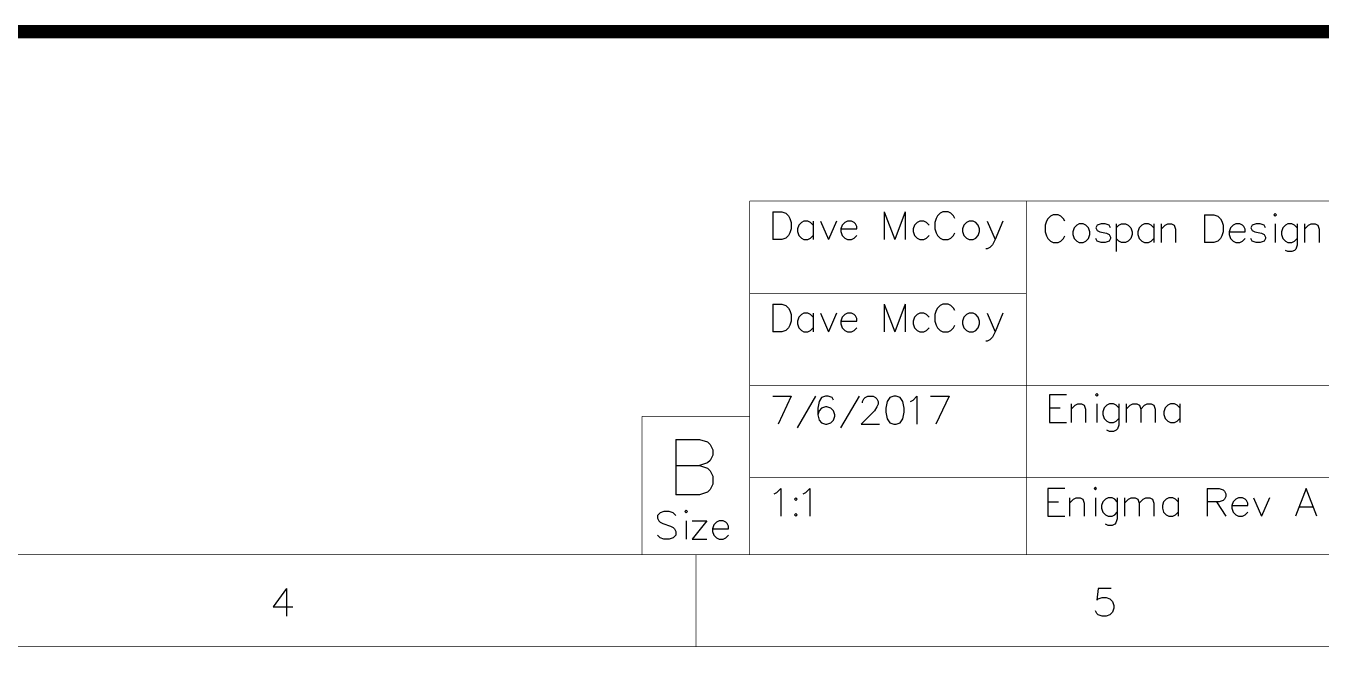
# Model space of a CAD drawing. Header units: millimetres. Extents: x 38 to 445, y 25 to 285.
# Drawn here: x 253.9 to 360.9, y 25.4 to 76.7 of the extents above; entities that cross this region are included whole.
import ezdxf

# ---------------------------------------------------------------- set-up
doc = ezdxf.new("R2010")
doc.units = ezdxf.units.MM
for name, color, linetype in [('InternalPlane1', 76, 'Continuous'), ('InternalPlane2', 16, 'Continuous'), ('Mechanical16', 56, 'Continuous'), ('Mechanical2', 216, 'Continuous')]:
    doc.layers.add(name, color=color, linetype=linetype)

msp = doc.modelspace()

# ---------------------------------------------------------------- linework, layer by layer
at = {"layer": 'InternalPlane1'}
msp.add_line((389.94, 76.71), (164.94, 76.71), dxfattribs=at)
at = {"layer": 'InternalPlane1', "const_width": 1.02}
msp.add_lwpolyline([(164.94, 76.2), (389.94, 76.2)], dxfattribs=at)
at = {"layer": 'InternalPlane2'}
msp.add_line((389.94, 76.71), (164.94, 76.71), dxfattribs=at)
at = {"layer": 'InternalPlane2', "const_width": 1.02}
msp.add_lwpolyline([(164.94, 76.2), (389.94, 76.2)], dxfattribs=at)
at = {"layer": 'Mechanical16'}
for p, q in [((315.6, 61.34), (315.6, 59.05)), ((315.6, 61.34), (316.36, 61.34)), ((316.36, 61.34), (316.68, 61.23)), ((316.68, 61.23), (316.9, 61.01)), ((316.9, 61.01), (317.01, 60.8)), ((324.81, 61.34), (324.81, 59.05)), ((324.81, 61.34), (325.68, 59.05)), ((326.55, 61.34), (325.68, 59.05)), ((326.55, 61.34), (326.55, 59.05)), ((329.22, 61.01), (329.11, 60.8)), ((329.44, 61.23), (329.22, 61.01)), ((329.66, 61.34), (329.44, 61.23)), ((330.09, 61.34), (329.66, 61.34)), ((330.31, 61.23), (330.09, 61.34)), ((330.53, 61.01), (330.31, 61.23)), ((330.64, 60.8), (330.53, 61.01)), ((338.76, 61.1), (338.54, 60.99)), ((339.19, 61.1), (338.76, 61.1)), ((339.41, 60.99), (339.19, 61.1)), ((351.27, 61.1), (351.27, 58.82)), ((351.27, 61.1), (352.04, 61.1)), ((352.04, 61.1), (352.36, 60.99)), ((357.11, 61.21), (357, 61.1)), ((357, 61.1), (357.11, 60.99)), ((357.22, 61.1), (357.11, 61.21)), ((357.11, 60.99), (357.22, 61.1)), ((317.01, 60.8), (317.12, 60.47)), ((317.12, 60.47), (317.12, 59.93)), ((317.74, 60.25), (317.63, 59.93)), ((317.96, 60.47), (317.74, 60.25)), ((318.17, 60.58), (317.96, 60.47)), ((318.5, 60.58), (318.17, 60.58)), ((318.72, 60.47), (318.5, 60.58)), ((318.94, 60.25), (318.72, 60.47)), ((318.94, 60.58), (318.94, 59.05)), ((319.55, 60.58), (320.2, 59.05)), ((320.85, 60.58), (320.2, 59.05)), ((321.33, 60.25), (321.22, 59.93)), ((321.55, 60.47), (321.33, 60.25)), ((321.77, 60.58), (321.55, 60.47)), ((322.09, 60.58), (321.77, 60.58)), ((322.31, 60.47), (322.09, 60.58)), ((322.42, 60.36), (322.31, 60.47)), ((322.53, 60.14), (322.42, 60.36)), ((322.53, 59.93), (322.53, 60.14)), ((327.32, 60.25), (327.21, 59.93)), ((327.53, 60.47), (327.32, 60.25)), ((327.75, 60.58), (327.53, 60.47)), ((328.08, 60.58), (327.75, 60.58)), ((328.3, 60.47), (328.08, 60.58)), ((328.51, 60.25), (328.3, 60.47)), ((329.11, 60.8), (329, 60.47)), ((329, 60.47), (329, 59.93)), ((331.39, 60.25), (331.28, 59.93)), ((331.6, 60.47), (331.39, 60.25)), ((331.82, 60.58), (331.6, 60.47)), ((332.15, 60.58), (331.82, 60.58)), ((332.37, 60.47), (332.15, 60.58)), ((332.58, 60.25), (332.37, 60.47)), ((332.69, 59.93), (332.58, 60.25)), ((333.3, 60.58), (333.96, 59.05)), ((334.61, 60.58), (333.96, 59.05)), ((338.21, 60.56), (338.11, 60.23)), ((338.11, 60.23), (338.11, 59.69)), ((338.32, 60.78), (338.21, 60.56)), ((338.54, 60.99), (338.32, 60.78)), ((339.63, 60.78), (339.41, 60.99)), ((339.74, 60.56), (339.63, 60.78)), ((340.49, 60.01), (340.38, 59.69)), ((340.71, 60.23), (340.49, 60.01)), ((340.92, 60.34), (340.71, 60.23)), ((341.25, 60.34), (340.92, 60.34)), ((341.47, 60.23), (341.25, 60.34)), ((341.69, 60.01), (341.47, 60.23)), ((341.79, 59.69), (341.69, 60.01)), ((342.4, 60.23), (342.3, 60.01)), ((342.3, 60.01), (342.4, 59.8)), ((342.73, 60.34), (342.4, 60.23)), ((343.06, 60.34), (342.73, 60.34)), ((343.38, 60.23), (343.06, 60.34)), ((343.49, 60.01), (343.38, 60.23)), ((343.97, 60.34), (343.97, 58.06)), ((343.97, 60.01), (344.19, 60.23)), ((344.19, 60.23), (344.41, 60.34)), ((344.41, 60.34), (344.73, 60.34)), ((344.73, 60.34), (344.95, 60.23)), ((344.95, 60.23), (345.17, 60.01)), ((345.17, 60.01), (345.28, 59.69)), ((345.88, 60.01), (345.77, 59.69)), ((346.09, 60.23), (345.88, 60.01)), ((346.31, 60.34), (346.09, 60.23)), ((346.64, 60.34), (346.31, 60.34)), ((346.86, 60.23), (346.64, 60.34)), ((347.07, 60.01), (346.86, 60.23)), ((347.07, 60.34), (347.07, 58.82)), ((347.68, 60.34), (347.68, 58.82)), ((347.68, 59.91), (348.01, 60.23)), ((348.01, 60.23), (348.23, 60.34)), ((348.23, 60.34), (348.55, 60.34)), ((348.55, 60.34), (348.77, 60.23)), ((348.77, 60.23), (348.88, 59.91)), ((352.36, 60.99), (352.58, 60.78)), ((352.58, 60.78), (352.69, 60.56)), ((352.69, 60.56), (352.8, 60.23)), ((352.8, 60.23), (352.8, 59.69)), ((353.42, 60.01), (353.31, 59.69)), ((353.64, 60.23), (353.42, 60.01)), ((353.85, 60.34), (353.64, 60.23)), ((354.18, 60.34), (353.85, 60.34)), ((354.4, 60.23), (354.18, 60.34)), ((354.51, 60.12), (354.4, 60.23)), ((354.62, 59.91), (354.51, 60.12)), ((355.21, 60.23), (355.1, 60.01)), ((355.1, 60.01), (355.21, 59.8)), ((355.54, 60.34), (355.21, 60.23)), ((355.87, 60.34), (355.54, 60.34)), ((356.19, 60.23), (355.87, 60.34)), ((356.3, 60.01), (356.19, 60.23)), ((357.11, 60.34), (357.11, 58.82)), ((357.73, 60.01), (357.62, 59.69)), ((357.95, 60.23), (357.73, 60.01)), ((358.16, 60.34), (357.95, 60.23)), ((358.49, 60.34), (358.16, 60.34)), ((358.71, 60.23), (358.49, 60.34)), ((358.92, 60.01), (358.71, 60.23)), ((358.92, 60.34), (358.92, 58.6)), ((359.53, 60.34), (359.53, 58.82)), ((359.53, 59.91), (359.86, 60.23)), ((359.86, 60.23), (360.08, 60.34)), ((360.08, 60.34), (360.41, 60.34)), ((360.41, 60.34), (360.62, 60.23)), ((360.62, 60.23), (360.73, 59.91)), ((316.36, 59.05), (315.6, 59.05)), ((316.68, 59.16), (316.36, 59.05)), ((316.9, 59.38), (316.68, 59.16)), ((317.01, 59.6), (316.9, 59.38)), ((317.12, 59.93), (317.01, 59.6)), ((317.63, 59.93), (317.63, 59.71)), ((317.63, 59.71), (317.74, 59.38)), ((317.74, 59.38), (317.96, 59.16)), ((317.96, 59.16), (318.17, 59.05)), ((318.17, 59.05), (318.5, 59.05)), ((318.5, 59.05), (318.72, 59.16)), ((318.72, 59.16), (318.94, 59.38)), ((321.22, 59.93), (322.53, 59.93)), ((321.22, 59.93), (321.22, 59.71)), ((321.22, 59.71), (321.33, 59.38)), ((321.33, 59.38), (321.55, 59.16)), ((321.55, 59.16), (321.77, 59.05)), ((321.77, 59.05), (322.09, 59.05)), ((322.09, 59.05), (322.31, 59.16)), ((322.31, 59.16), (322.53, 59.38)), ((327.21, 59.93), (327.21, 59.71)), ((327.21, 59.71), (327.32, 59.38)), ((327.32, 59.38), (327.53, 59.16)), ((327.53, 59.16), (327.75, 59.05)), ((327.75, 59.05), (328.08, 59.05)), ((328.08, 59.05), (328.3, 59.16)), ((328.3, 59.16), (328.51, 59.38)), ((329, 59.93), (329.11, 59.6)), ((329.11, 59.6), (329.22, 59.38)), ((329.22, 59.38), (329.44, 59.16)), ((329.44, 59.16), (329.66, 59.05)), ((329.66, 59.05), (330.09, 59.05)), ((330.09, 59.05), (330.31, 59.16)), ((330.31, 59.16), (330.53, 59.38)), ((330.53, 59.38), (330.64, 59.6)), ((331.28, 59.93), (331.28, 59.71)), ((331.28, 59.71), (331.39, 59.38)), ((331.39, 59.38), (331.6, 59.16)), ((331.6, 59.16), (331.82, 59.05)), ((331.82, 59.05), (332.15, 59.05)), ((332.15, 59.05), (332.37, 59.16)), ((332.37, 59.16), (332.58, 59.38)), ((332.58, 59.38), (332.69, 59.71)), ((332.69, 59.71), (332.69, 59.93)), ((333.96, 59.05), (333.74, 58.62)), ((338.11, 59.69), (338.21, 59.36)), ((338.21, 59.36), (338.32, 59.14)), ((338.32, 59.14), (338.54, 58.93)), ((338.54, 58.93), (338.76, 58.82)), ((339.19, 58.82), (339.41, 58.93)), ((339.41, 58.93), (339.63, 59.14)), ((339.63, 59.14), (339.74, 59.36)), ((340.38, 59.69), (340.38, 59.47)), ((340.38, 59.47), (340.49, 59.14)), ((340.49, 59.14), (340.71, 58.93)), ((340.71, 58.93), (340.92, 58.82)), ((341.25, 58.82), (341.47, 58.93)), ((341.47, 58.93), (341.69, 59.14)), ((341.69, 59.14), (341.79, 59.47)), ((341.79, 59.47), (341.79, 59.69)), ((342.4, 58.93), (342.3, 59.14)), ((342.4, 59.8), (342.62, 59.69)), ((342.73, 58.82), (342.4, 58.93)), ((342.62, 59.69), (343.17, 59.58)), ((343.38, 58.93), (343.06, 58.82)), ((343.17, 59.58), (343.38, 59.47)), ((343.38, 59.47), (343.49, 59.25)), ((343.49, 59.14), (343.38, 58.93)), ((343.49, 59.25), (343.49, 59.14)), ((344.19, 58.93), (343.97, 59.14)), ((344.41, 58.82), (344.19, 58.93)), ((344.95, 58.93), (344.73, 58.82)), ((345.17, 59.14), (344.95, 58.93)), ((345.28, 59.47), (345.17, 59.14)), ((345.28, 59.69), (345.28, 59.47)), ((345.77, 59.69), (345.77, 59.47)), ((345.77, 59.47), (345.88, 59.14)), ((345.88, 59.14), (346.09, 58.93)), ((346.09, 58.93), (346.31, 58.82)), ((346.64, 58.82), (346.86, 58.93)), ((346.86, 58.93), (347.07, 59.14)), ((348.88, 59.91), (348.88, 58.82)), ((352.36, 58.93), (352.04, 58.82)), ((352.58, 59.14), (352.36, 58.93)), ((352.69, 59.36), (352.58, 59.14)), ((352.8, 59.69), (352.69, 59.36)), ((353.31, 59.69), (354.62, 59.69)), ((353.31, 59.69), (353.31, 59.47)), ((353.31, 59.47), (353.42, 59.14)), ((353.42, 59.14), (353.64, 58.93)), ((353.64, 58.93), (353.85, 58.82)), ((354.18, 58.82), (354.4, 58.93)), ((354.4, 58.93), (354.62, 59.14)), ((354.62, 59.69), (354.62, 59.91)), ((355.21, 58.93), (355.1, 59.14)), ((355.21, 59.8), (355.43, 59.69)), ((355.54, 58.82), (355.21, 58.93)), ((355.43, 59.69), (355.98, 59.58)), ((356.19, 58.93), (355.87, 58.82)), ((355.98, 59.58), (356.19, 59.47)), ((356.19, 59.47), (356.3, 59.25)), ((356.3, 59.14), (356.19, 58.93)), ((356.3, 59.25), (356.3, 59.14)), ((357.62, 59.69), (357.62, 59.47)), ((357.62, 59.47), (357.73, 59.14)), ((357.73, 59.14), (357.95, 58.93)), ((357.95, 58.93), (358.16, 58.82)), ((358.49, 58.82), (358.71, 58.93)), ((358.71, 58.93), (358.92, 59.14)), ((360.73, 59.91), (360.73, 58.82)), ((333.3, 58.29), (333.19, 58.29)), ((333.52, 58.4), (333.3, 58.29)), ((333.74, 58.62), (333.52, 58.4)), ((338.76, 58.82), (339.19, 58.82)), ((340.92, 58.82), (341.25, 58.82)), ((343.06, 58.82), (342.73, 58.82)), ((344.73, 58.82), (344.41, 58.82)), ((346.31, 58.82), (346.64, 58.82)), ((352.04, 58.82), (351.27, 58.82)), ((353.85, 58.82), (354.18, 58.82)), ((355.87, 58.82), (355.54, 58.82)), ((358.16, 58.06), (357.95, 58.16)), ((358.16, 58.82), (358.49, 58.82)), ((358.49, 58.06), (358.16, 58.06)), ((358.71, 58.16), (358.49, 58.06)), ((358.82, 58.27), (358.71, 58.16)), ((358.92, 58.6), (358.82, 58.27)), ((315.6, 53.72), (315.6, 51.44)), ((315.6, 53.72), (316.36, 53.72)), ((316.36, 53.72), (316.68, 53.61)), ((316.68, 53.61), (316.9, 53.39)), ((324.81, 53.72), (324.81, 51.44)), ((324.81, 53.72), (325.68, 51.44)), ((326.55, 53.72), (325.68, 51.44)), ((326.55, 53.72), (326.55, 51.44)), ((329.44, 53.61), (329.22, 53.39)), ((329.66, 53.72), (329.44, 53.61)), ((330.09, 53.72), (329.66, 53.72)), ((330.31, 53.61), (330.09, 53.72)), ((330.53, 53.39), (330.31, 53.61)), ((316.9, 53.39), (317.01, 53.18)), ((317.01, 53.18), (317.12, 52.85)), ((317.12, 52.85), (317.12, 52.31)), ((317.74, 52.63), (317.63, 52.31)), ((317.96, 52.85), (317.74, 52.63)), ((318.17, 52.96), (317.96, 52.85)), ((318.5, 52.96), (318.17, 52.96)), ((318.72, 52.85), (318.5, 52.96)), ((318.94, 52.63), (318.72, 52.85)), ((318.94, 52.96), (318.94, 51.44)), ((319.55, 52.96), (320.2, 51.44)), ((320.85, 52.96), (320.2, 51.44)), ((321.33, 52.63), (321.22, 52.31)), ((321.55, 52.85), (321.33, 52.63)), ((321.77, 52.96), (321.55, 52.85)), ((322.09, 52.96), (321.77, 52.96)), ((322.31, 52.85), (322.09, 52.96)), ((322.42, 52.74), (322.31, 52.85)), ((322.53, 52.52), (322.42, 52.74)), ((322.53, 52.31), (322.53, 52.52)), ((327.32, 52.63), (327.21, 52.31)), ((327.53, 52.85), (327.32, 52.63)), ((327.75, 52.96), (327.53, 52.85)), ((328.08, 52.96), (327.75, 52.96)), ((328.3, 52.85), (328.08, 52.96)), ((328.51, 52.63), (328.3, 52.85)), ((329.11, 53.18), (329, 52.85)), ((329, 52.85), (329, 52.31)), ((329.22, 53.39), (329.11, 53.18)), ((330.64, 53.18), (330.53, 53.39)), ((331.39, 52.63), (331.28, 52.31)), ((331.6, 52.85), (331.39, 52.63)), ((331.82, 52.96), (331.6, 52.85)), ((332.15, 52.96), (331.82, 52.96)), ((332.37, 52.85), (332.15, 52.96)), ((332.58, 52.63), (332.37, 52.85)), ((332.69, 52.31), (332.58, 52.63)), ((333.3, 52.96), (333.96, 51.44)), ((334.61, 52.96), (333.96, 51.44)), ((316.36, 51.44), (315.6, 51.44)), ((316.68, 51.54), (316.36, 51.44)), ((316.9, 51.76), (316.68, 51.54)), ((317.01, 51.98), (316.9, 51.76)), ((317.12, 52.31), (317.01, 51.98)), ((317.63, 52.31), (317.63, 52.09)), ((317.63, 52.09), (317.74, 51.76)), ((317.74, 51.76), (317.96, 51.54)), ((317.96, 51.54), (318.17, 51.44)), ((318.17, 51.44), (318.5, 51.44)), ((318.5, 51.44), (318.72, 51.54)), ((318.72, 51.54), (318.94, 51.76)), ((321.22, 52.31), (322.53, 52.31)), ((321.22, 52.31), (321.22, 52.09)), ((321.22, 52.09), (321.33, 51.76)), ((321.33, 51.76), (321.55, 51.54)), ((321.55, 51.54), (321.77, 51.44)), ((321.77, 51.44), (322.09, 51.44)), ((322.09, 51.44), (322.31, 51.54)), ((322.31, 51.54), (322.53, 51.76)), ((327.21, 52.31), (327.21, 52.09)), ((327.21, 52.09), (327.32, 51.76)), ((327.32, 51.76), (327.53, 51.54)), ((327.53, 51.54), (327.75, 51.44)), ((327.75, 51.44), (328.08, 51.44)), ((328.08, 51.44), (328.3, 51.54)), ((328.3, 51.54), (328.51, 51.76)), ((329, 52.31), (329.11, 51.98)), ((329.11, 51.98), (329.22, 51.76)), ((329.22, 51.76), (329.44, 51.54)), ((329.44, 51.54), (329.66, 51.44)), ((329.66, 51.44), (330.09, 51.44)), ((330.09, 51.44), (330.31, 51.54)), ((330.31, 51.54), (330.53, 51.76)), ((330.53, 51.76), (330.64, 51.98)), ((331.28, 52.31), (331.28, 52.09)), ((331.28, 52.09), (331.39, 51.76)), ((331.39, 51.76), (331.6, 51.54)), ((331.6, 51.54), (331.82, 51.44)), ((331.82, 51.44), (332.15, 51.44)), ((332.15, 51.44), (332.37, 51.54)), ((332.37, 51.54), (332.58, 51.76)), ((332.58, 51.76), (332.69, 52.09)), ((332.69, 52.09), (332.69, 52.31)), ((333.96, 51.44), (333.74, 51)), ((333.3, 50.67), (333.19, 50.67)), ((333.52, 50.78), (333.3, 50.67)), ((333.74, 51), (333.52, 50.78)), ((315.6, 46.1), (317.12, 46.1)), ((317.12, 46.1), (316.03, 43.81)), ((317.63, 43.49), (319.15, 46.1)), ((319.96, 46.1), (319.63, 45.99)), ((320.18, 46.1), (319.96, 46.1)), ((320.5, 45.99), (320.18, 46.1)), ((321.22, 43.49), (322.75, 46.1)), ((323.22, 45.99), (323.44, 46.1)), ((323.44, 46.1), (323.88, 46.1)), ((323.88, 46.1), (324.09, 45.99)), ((325.59, 46.1), (325.26, 45.99)), ((325.8, 46.1), (325.59, 46.1)), ((326.13, 45.99), (325.8, 46.1)), ((327.19, 45.77), (327.51, 46.1)), ((327.51, 46.1), (327.51, 43.81)), ((328.64, 46.1), (330.17, 46.1)), ((330.17, 46.1), (329.08, 43.81)), ((339.87, 46.23), (338.45, 46.23)), ((338.45, 46.23), (338.45, 43.94)), ((342.37, 46.34), (342.26, 46.23)), ((342.26, 46.23), (342.37, 46.12)), ((342.48, 46.23), (342.37, 46.34)), ((342.37, 46.12), (342.48, 46.23)), ((319.42, 45.67), (319.31, 45.12)), ((319.31, 45.12), (319.31, 44.58)), ((319.63, 45.99), (319.42, 45.67)), ((319.63, 45.12), (319.42, 44.9)), ((319.96, 45.23), (319.63, 45.12)), ((320.07, 45.23), (319.96, 45.23)), ((320.39, 45.12), (320.07, 45.23)), ((320.61, 44.9), (320.39, 45.12)), ((320.61, 45.77), (320.5, 45.99)), ((323.01, 45.67), (323.12, 45.88)), ((323.01, 45.56), (323.01, 45.67)), ((323.12, 45.88), (323.22, 45.99)), ((324.2, 45.23), (323.99, 44.9)), ((324.09, 45.99), (324.2, 45.88)), ((324.2, 45.88), (324.31, 45.67)), ((324.31, 45.45), (324.2, 45.23)), ((324.31, 45.67), (324.31, 45.45)), ((325.04, 45.67), (324.93, 45.12)), ((324.93, 45.12), (324.93, 44.79)), ((325.26, 45.99), (325.04, 45.67)), ((326.35, 45.67), (326.13, 45.99)), ((326.46, 45.12), (326.35, 45.67)), ((326.46, 44.79), (326.46, 45.12)), ((326.97, 45.67), (327.19, 45.77)), ((338.45, 45.14), (339.33, 45.14)), ((340.25, 45.47), (340.25, 43.94)), ((340.25, 45.03), (340.58, 45.36)), ((340.58, 45.36), (340.79, 45.47)), ((340.79, 45.47), (341.12, 45.47)), ((341.12, 45.47), (341.34, 45.36)), ((341.34, 45.36), (341.45, 45.03)), ((341.45, 45.03), (341.45, 43.94)), ((342.37, 45.47), (342.37, 43.94)), ((342.99, 45.14), (342.88, 44.81)), ((343.21, 45.36), (342.99, 45.14)), ((343.43, 45.47), (343.21, 45.36)), ((343.76, 45.47), (343.43, 45.47)), ((343.97, 45.36), (343.76, 45.47)), ((344.19, 45.14), (343.97, 45.36)), ((344.19, 45.47), (344.19, 43.72)), ((344.8, 45.47), (344.8, 43.94)), ((344.8, 45.03), (345.13, 45.36)), ((345.13, 45.36), (345.34, 45.47)), ((345.34, 45.47), (345.67, 45.47)), ((345.67, 45.47), (345.89, 45.36)), ((345.89, 45.36), (346, 45.03)), ((346, 45.03), (346.32, 45.36)), ((346, 45.03), (346, 43.94)), ((346.32, 45.36), (346.54, 45.47)), ((346.54, 45.47), (346.87, 45.47)), ((346.87, 45.47), (347.09, 45.36)), ((347.09, 45.36), (347.19, 45.03)), ((347.19, 45.03), (347.19, 43.94)), ((348.02, 45.14), (347.91, 44.81)), ((348.24, 45.36), (348.02, 45.14)), ((348.46, 45.47), (348.24, 45.36)), ((348.78, 45.47), (348.46, 45.47)), ((349, 45.36), (348.78, 45.47)), ((349.22, 45.14), (349, 45.36)), ((349.22, 45.47), (349.22, 43.94)), ((319.42, 44.9), (319.31, 44.58)), ((319.31, 44.58), (319.42, 44.14)), ((319.42, 44.14), (319.63, 43.92)), ((319.63, 43.92), (319.96, 43.81)), ((320.07, 43.81), (320.39, 43.92)), ((320.39, 43.92), (320.61, 44.14)), ((320.72, 44.58), (320.61, 44.9)), ((320.61, 44.14), (320.72, 44.47)), ((320.72, 44.47), (320.72, 44.58)), ((323.99, 44.9), (322.9, 43.81)), ((324.93, 44.79), (325.04, 44.25)), ((325.04, 44.25), (325.26, 43.92)), ((325.26, 43.92), (325.59, 43.81)), ((325.8, 43.81), (326.13, 43.92)), ((326.13, 43.92), (326.35, 44.25)), ((326.35, 44.25), (326.46, 44.79)), ((338.45, 43.94), (339.87, 43.94)), ((342.88, 44.81), (342.88, 44.6)), ((342.88, 44.6), (342.99, 44.27)), ((342.99, 44.27), (343.21, 44.05)), ((343.21, 44.05), (343.43, 43.94)), ((343.43, 43.94), (343.76, 43.94)), ((343.76, 43.94), (343.97, 44.05)), ((343.97, 44.05), (344.19, 44.27)), ((347.91, 44.81), (347.91, 44.6)), ((347.91, 44.6), (348.02, 44.27)), ((348.02, 44.27), (348.24, 44.05)), ((348.24, 44.05), (348.46, 43.94)), ((348.46, 43.94), (348.78, 43.94)), ((348.78, 43.94), (349, 44.05)), ((349, 44.05), (349.22, 44.27)), ((319.96, 43.81), (320.07, 43.81)), ((322.9, 43.81), (324.42, 43.81)), ((325.59, 43.81), (325.8, 43.81)), ((343.43, 43.18), (343.21, 43.29)), ((343.76, 43.18), (343.43, 43.18)), ((343.97, 43.29), (343.76, 43.18)), ((344.08, 43.4), (343.97, 43.29)), ((344.19, 43.72), (344.08, 43.4)), ((307.59, 42.54), (307.59, 37.97)), ((307.59, 42.54), (309.55, 42.54)), ((309.55, 42.54), (310.21, 42.33)), ((310.21, 42.33), (310.42, 42.11)), ((310.42, 42.11), (310.64, 41.67)), ((310.42, 40.8), (310.21, 40.59)), ((310.64, 41.24), (310.42, 40.8)), ((310.64, 41.67), (310.64, 41.24)), ((307.59, 40.37), (309.55, 40.37)), ((310.21, 40.59), (309.55, 40.37)), ((309.55, 40.37), (310.21, 40.15)), ((310.21, 40.15), (310.42, 39.93)), ((310.42, 39.93), (310.64, 39.5)), ((310.64, 38.84), (310.42, 38.41)), ((310.64, 39.5), (310.64, 38.84)), ((342.25, 38.59), (342.14, 38.48)), ((342.35, 38.48), (342.25, 38.59)), ((309.55, 37.97), (307.59, 37.97)), ((310.21, 38.19), (309.55, 37.97)), ((310.42, 38.41), (310.21, 38.19)), ((315.72, 38.05), (315.94, 38.15)), ((315.94, 38.15), (316.27, 38.48)), ((316.27, 38.48), (316.27, 36.2)), ((317.51, 37.72), (317.4, 37.61)), ((317.4, 37.61), (317.51, 37.5)), ((317.62, 37.61), (317.51, 37.72)), ((317.51, 37.5), (317.62, 37.61)), ((318.12, 38.05), (318.33, 38.15)), ((318.33, 38.15), (318.66, 38.48)), ((318.66, 38.48), (318.66, 36.2)), ((339.74, 38.48), (338.33, 38.48)), ((338.33, 38.48), (338.33, 36.2)), ((340.12, 37.72), (340.12, 36.2)), ((340.12, 37.28), (340.45, 37.61)), ((340.45, 37.61), (340.67, 37.72)), ((340.67, 37.72), (340.99, 37.72)), ((340.99, 37.72), (341.21, 37.61)), ((341.21, 37.61), (341.32, 37.28)), ((342.14, 38.48), (342.25, 38.37)), ((342.25, 38.37), (342.35, 38.48)), ((342.25, 37.72), (342.25, 36.2)), ((343.08, 37.61), (342.87, 37.39)), ((343.3, 37.72), (343.08, 37.61)), ((343.63, 37.72), (343.3, 37.72)), ((343.85, 37.61), (343.63, 37.72)), ((344.06, 37.39), (343.85, 37.61)), ((344.06, 37.72), (344.06, 35.98)), ((344.67, 37.72), (344.67, 36.2)), ((344.67, 37.28), (345, 37.61)), ((345, 37.61), (345.22, 37.72)), ((345.22, 37.72), (345.54, 37.72)), ((345.54, 37.72), (345.76, 37.61)), ((345.76, 37.61), (345.87, 37.28)), ((345.87, 37.28), (346.2, 37.61)), ((346.2, 37.61), (346.41, 37.72)), ((346.41, 37.72), (346.74, 37.72)), ((346.74, 37.72), (346.96, 37.61)), ((346.96, 37.61), (347.07, 37.28)), ((348.11, 37.61), (347.89, 37.39)), ((348.33, 37.72), (348.11, 37.61)), ((348.66, 37.72), (348.33, 37.72)), ((348.87, 37.61), (348.66, 37.72)), ((349.09, 37.39), (348.87, 37.61)), ((349.09, 37.72), (349.09, 36.2)), ((351.5, 38.48), (351.5, 36.2)), ((351.5, 38.48), (352.48, 38.48)), ((352.48, 38.48), (352.8, 38.37)), ((352.8, 37.5), (352.48, 37.39)), ((352.8, 38.37), (352.91, 38.26)), ((352.91, 37.61), (352.8, 37.5)), ((352.91, 38.26), (353.02, 38.05)), ((353.02, 37.83), (352.91, 37.61)), ((353.02, 38.05), (353.02, 37.83)), ((353.86, 37.61), (353.64, 37.39)), ((354.08, 37.72), (353.86, 37.61)), ((354.4, 37.72), (354.08, 37.72)), ((354.62, 37.61), (354.4, 37.72)), ((354.73, 37.5), (354.62, 37.61)), ((354.84, 37.28), (354.73, 37.5)), ((355.33, 37.72), (355.98, 36.2)), ((356.63, 37.72), (355.98, 36.2)), ((359.67, 38.48), (358.8, 36.2)), ((360.54, 36.2), (359.67, 38.48)), ((306.29, 36.47), (306.07, 36.25)), ((306.61, 36.58), (306.29, 36.47)), ((307.05, 36.58), (306.61, 36.58)), ((307.38, 36.47), (307.05, 36.58)), ((307.59, 36.25), (307.38, 36.47)), ((308.43, 36.68), (308.32, 36.58)), ((308.32, 36.58), (308.43, 36.47)), ((308.54, 36.58), (308.43, 36.68)), ((308.43, 36.47), (308.54, 36.58)), ((317.51, 36.41), (317.4, 36.3)), ((317.62, 36.3), (317.51, 36.41)), ((338.33, 37.39), (339.2, 37.39)), ((341.32, 37.28), (341.32, 36.2)), ((342.87, 37.39), (342.76, 37.07)), ((342.76, 37.07), (342.76, 36.85)), ((342.76, 36.85), (342.87, 36.52)), ((342.87, 36.52), (343.08, 36.3)), ((343.85, 36.3), (344.06, 36.52)), ((345.87, 37.28), (345.87, 36.2)), ((347.07, 37.28), (347.07, 36.2)), ((347.89, 37.39), (347.79, 37.07)), ((347.79, 37.07), (347.79, 36.85)), ((347.79, 36.85), (347.89, 36.52)), ((347.89, 36.52), (348.11, 36.3)), ((348.87, 36.3), (349.09, 36.52)), ((352.48, 37.39), (351.5, 37.39)), ((352.26, 37.39), (353.02, 36.2)), ((353.64, 37.39), (353.53, 37.07)), ((353.53, 37.07), (354.84, 37.07)), ((353.53, 37.07), (353.53, 36.85)), ((353.53, 36.85), (353.64, 36.52)), ((353.64, 36.52), (353.86, 36.3)), ((354.62, 36.3), (354.84, 36.52)), ((354.84, 37.07), (354.84, 37.28)), ((359.13, 36.96), (360.21, 36.96)), ((306.07, 36.25), (306.07, 36.03)), ((306.07, 36.03), (306.18, 35.81)), ((306.18, 35.81), (306.29, 35.7)), ((306.29, 35.7), (306.51, 35.6)), ((306.51, 35.6), (307.16, 35.38)), ((307.16, 35.38), (307.38, 35.27)), ((308.43, 35.81), (308.43, 34.29)), ((310.14, 35.81), (308.94, 34.29)), ((308.94, 35.81), (310.14, 35.81)), ((310.73, 35.49), (310.62, 35.16)), ((310.95, 35.7), (310.73, 35.49)), ((311.16, 35.81), (310.95, 35.7)), ((311.49, 35.81), (311.16, 35.81)), ((311.71, 35.7), (311.49, 35.81)), ((311.82, 35.6), (311.71, 35.7)), ((311.93, 35.38), (311.82, 35.6)), ((311.93, 35.16), (311.93, 35.38)), ((317.4, 36.3), (317.51, 36.2)), ((317.51, 36.2), (317.62, 36.3)), ((338.33, 36.2), (339.74, 36.2)), ((343.08, 36.3), (343.3, 36.2)), ((343.3, 35.43), (343.08, 35.54)), ((343.3, 36.2), (343.63, 36.2)), ((343.63, 35.43), (343.3, 35.43)), ((343.63, 36.2), (343.85, 36.3)), ((343.85, 35.54), (343.63, 35.43)), ((343.95, 35.65), (343.85, 35.54)), ((344.06, 35.98), (343.95, 35.65)), ((348.11, 36.3), (348.33, 36.2)), ((348.33, 36.2), (348.66, 36.2)), ((348.66, 36.2), (348.87, 36.3)), ((353.86, 36.3), (354.08, 36.2)), ((354.08, 36.2), (354.4, 36.2)), ((354.4, 36.2), (354.62, 36.3)), ((306.29, 34.4), (306.07, 34.62)), ((306.61, 34.29), (306.29, 34.4)), ((307.05, 34.29), (306.61, 34.29)), ((307.38, 34.4), (307.05, 34.29)), ((307.38, 35.27), (307.48, 35.16)), ((307.59, 34.62), (307.38, 34.4)), ((307.48, 35.16), (307.59, 34.94)), ((307.59, 34.94), (307.59, 34.62)), ((308.94, 34.29), (310.14, 34.29)), ((310.62, 35.16), (311.93, 35.16)), ((310.62, 35.16), (310.62, 34.94)), ((310.62, 34.94), (310.73, 34.62)), ((310.73, 34.62), (310.95, 34.4)), ((310.95, 34.4), (311.16, 34.29)), ((311.16, 34.29), (311.49, 34.29)), ((311.49, 34.29), (311.71, 34.4)), ((311.71, 34.4), (311.93, 34.62)), ((275.41, 30.23), (274.32, 28.7)), ((275.41, 30.23), (275.41, 27.94)), ((342.48, 30.23), (342.37, 29.25)), ((343.57, 30.23), (342.48, 30.23)), ((342.37, 29.25), (342.48, 29.35)), ((342.48, 29.35), (342.81, 29.46)), ((342.81, 29.46), (343.14, 29.46)), ((343.14, 29.46), (343.46, 29.35)), ((343.46, 29.35), (343.68, 29.14)), ((343.68, 29.14), (343.79, 28.81)), ((274.32, 28.7), (275.95, 28.7)), ((342.37, 28.16), (342.26, 28.38)), ((342.48, 28.05), (342.37, 28.16)), ((342.81, 27.94), (342.48, 28.05)), ((343.14, 27.94), (342.81, 27.94)), ((343.46, 28.05), (343.14, 27.94)), ((343.68, 28.27), (343.46, 28.05)), ((343.79, 28.59), (343.68, 28.27)), ((343.79, 28.81), (343.79, 28.59))]:
    msp.add_line(p, q, dxfattribs=at)
at = {"layer": 'Mechanical16', "const_width": 0.0508}
for points in [[(313.69, 33.02), (313.69, 62.23)], [(313.69, 62.23), (336.55, 62.23)], [(336.55, 62.23), (436.88, 62.23)], [(336.55, 33.02), (336.55, 62.23)], [(313.69, 54.61), (336.55, 54.61)], [(313.69, 46.99), (436.88, 46.99)], [(304.8, 33.02), (304.8, 44.45)], [(304.8, 44.45), (313.69, 44.45)], [(313.69, 39.37), (436.88, 39.37)], [(45.72, 33.02), (436.88, 33.02)], [(309.25, 25.4), (309.25, 33.02)], [(38.1, 25.4), (444.5, 25.4)]]:
    msp.add_lwpolyline(points, dxfattribs=at)
at = {"layer": 'Mechanical16', "const_width": 0.0254}
for points in [[(313.68, 62.23, 1), (313.7, 62.23, 1)], [(313.68, 62.23, 1), (313.7, 62.23, 1)], [(336.54, 62.23, 1), (336.56, 62.23, 1)], [(336.54, 62.23, 1), (336.56, 62.23, 1)], [(336.54, 62.23, 1), (336.56, 62.23, 1)], [(313.68, 54.61, 1), (313.7, 54.61, 1)], [(336.54, 54.61, 1), (336.56, 54.61, 1)], [(313.68, 46.99, 1), (313.7, 46.99, 1)], [(304.79, 44.45, 1), (304.81, 44.45, 1)], [(304.79, 44.45, 1), (304.81, 44.45, 1)], [(313.68, 44.45, 1), (313.7, 44.45, 1)], [(313.68, 39.37, 1), (313.7, 39.37, 1)], [(304.79, 33.02, 1), (304.81, 33.02, 1)], [(309.23, 33.02, 1), (309.26, 33.02, 1)], [(313.68, 33.02, 1), (313.7, 33.02, 1)], [(336.54, 33.02, 1), (336.56, 33.02, 1)], [(309.23, 25.4, 1), (309.26, 25.4, 1)]]:
    msp.add_lwpolyline(points, format="xyb", close=True, dxfattribs=at)
at = {"layer": 'Mechanical2', "const_width": 0.254}
msp.add_lwpolyline([(164.94, 76.2), (389.94, 76.2)], dxfattribs=at)

doc.saveas('drawing.dxf')
